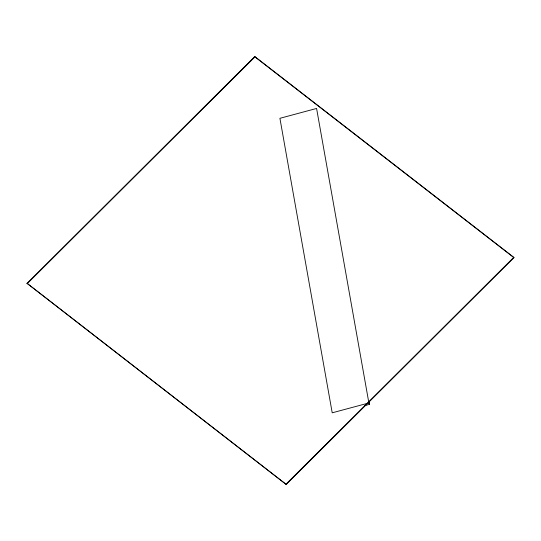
<?xml version="1.0" encoding="UTF-8"?>
<svg xmlns="http://www.w3.org/2000/svg" width="541" height="541" viewBox="0 0 541 541"><rect width="100%" height="100%" fill="white"/><g stroke="black" fill="none" stroke-linecap="round" stroke-linejoin="round"><path stroke-width="0.81" d="M27.05 283.322L254.784 56.555L513.781 257.34L513.95 257.678L286.216 484.445L27.05 283.322L286.216 484.445M27.219 283.66L254.953 56.893L254.784 56.555M286.047 484.107L513.781 257.34M368.888 402.957L332.215 412.817L279.913 118.31L316.586 108.45L368.888 402.957L369.577 404.323L364.681 405.635M254.953 56.893L513.95 257.678M369.131 401.828L369.577 404.323"/></g></svg>
